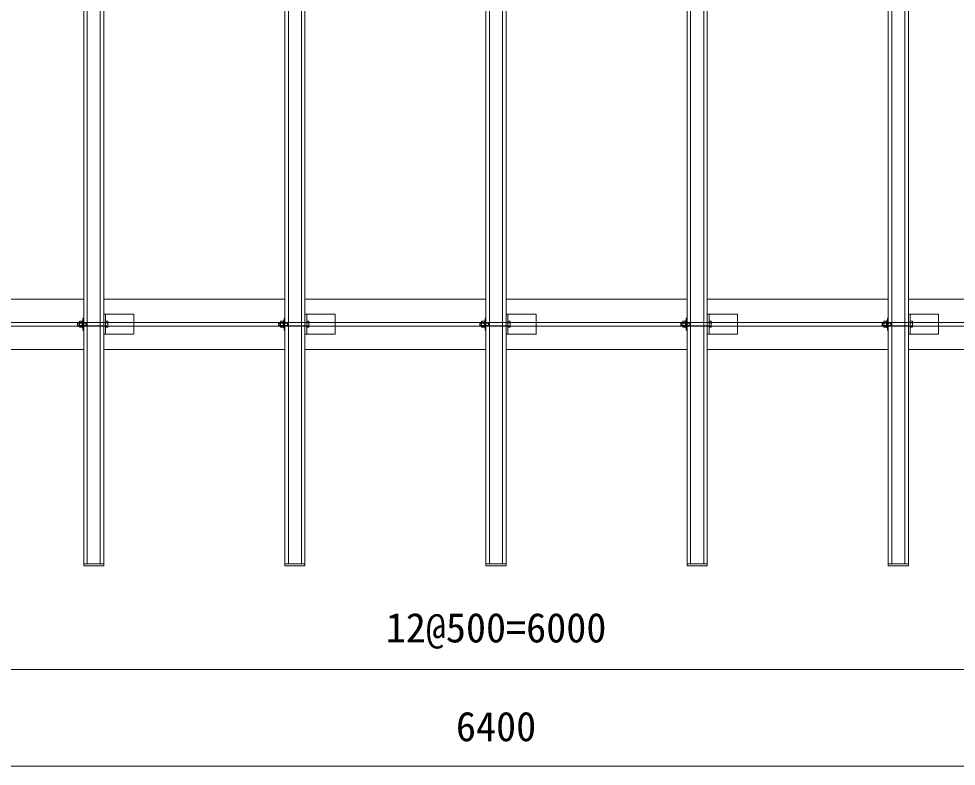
# Model space of a CAD drawing. Units: millimetres at full size, sheet at 1:40; details may follow other scales. Extents: x -800 to 17600, y -600 to 12480.
# Drawn here: x 3420 to 5751, y 6378 to 8234 of the extents above; entities that cross this region are included whole.
import ezdxf
from ezdxf.enums import TextEntityAlignment as Align

# ---------------------------------------------------------------- set-up
doc = ezdxf.new("R2010")
doc.units = ezdxf.units.MM
doc.header["$LTSCALE"] = 40
doc.layers.add('D-BMK-HTXT', color=7, linetype='Continuous', lineweight=13)
doc.layers.add('D-STR-DIM', color=7, linetype='Continuous', lineweight=13)
doc.styles.add('ＭＳ ゴシック', font='')
doc.styles.get('ＭＳ ゴシック').set_extended_font_data('MS Gothic')

msp = doc.modelspace()

# ---------------------------------------------------------------- linework, layer by layer
at = {"layer": 'D-BMK-HTXT'}
for p, q in [((3131.9, 7538.25), (3581.9, 7538.25)), ((3631.9, 7538.25), (4081.9, 7538.25)), ((4131.9, 7538.25), (4581.9, 7538.25)), ((5081.9, 7538.25), (4631.9, 7538.25)), ((5581.9, 7538.25), (5131.9, 7538.25)), ((6081.9, 7538.25), (5631.9, 7538.25)), ((3571.1, 7482.25), (3571.68, 7483.26)), ((3571.1, 7469.25), (3571.1, 7482.25)), ((3571.68, 7483.26), (3577.32, 7483.26)), ((3577.32, 7483.26), (3577.9, 7482.25)), ((3577.9, 7483.75), (3579.9, 7483.75)), ((3577.9, 7467.75), (3577.9, 7483.75)), ((3577.9, 7482.25), (3577.9, 7469.25)), ((3579.9, 7490.75), (3581.9, 7490.75)), ((3579.9, 7460.75), (3579.9, 7490.75)), ((3579.9, 7483.75), (3579.9, 7467.75)), ((3581.9, 7490.75), (3581.9, 7460.75)), ((3631.9, 7500.75), (3636.4, 7500.75)), ((3631.9, 7500.75), (3706.9, 7500.75)), ((3631.9, 7450.75), (3631.9, 7500.75)), ((3636.4, 7500.75), (3636.4, 7450.75)), ((3706.9, 7500.75), (3706.9, 7450.75)), ((4071.1, 7482.25), (4071.68, 7483.26)), ((4071.1, 7469.25), (4071.1, 7482.25)), ((4071.68, 7483.26), (4077.32, 7483.26)), ((4077.32, 7483.26), (4077.9, 7482.25)), ((4077.9, 7483.75), (4079.9, 7483.75)), ((4077.9, 7467.75), (4077.9, 7483.75)), ((4077.9, 7482.25), (4077.9, 7469.25)), ((4079.9, 7490.75), (4081.9, 7490.75)), ((4079.9, 7460.75), (4079.9, 7490.75)), ((4079.9, 7483.75), (4079.9, 7467.75)), ((4081.9, 7490.75), (4081.9, 7460.75)), ((4131.9, 7500.75), (4136.4, 7500.75)), ((4131.9, 7500.75), (4206.9, 7500.75)), ((4131.9, 7450.75), (4131.9, 7500.75)), ((4136.4, 7500.75), (4136.4, 7450.75)), ((4206.9, 7500.75), (4206.9, 7450.75)), ((4571.1, 7482.25), (4571.68, 7483.26)), ((4571.1, 7469.25), (4571.1, 7482.25)), ((4571.68, 7483.26), (4577.32, 7483.26)), ((4577.32, 7483.26), (4577.9, 7482.25)), ((4577.9, 7483.75), (4579.9, 7483.75)), ((4577.9, 7467.75), (4577.9, 7483.75)), ((4577.9, 7482.25), (4577.9, 7469.25)), ((4579.9, 7490.75), (4581.9, 7490.75)), ((4579.9, 7460.75), (4579.9, 7490.75)), ((4579.9, 7483.75), (4579.9, 7467.75)), ((4581.9, 7490.75), (4581.9, 7460.75)), ((4631.9, 7500.75), (4636.4, 7500.75)), ((4631.9, 7450.75), (4631.9, 7500.75)), ((4631.9, 7500.75), (4706.9, 7500.75)), ((4636.4, 7500.75), (4636.4, 7450.75)), ((4706.9, 7500.75), (4706.9, 7450.75)), ((5071.1, 7482.25), (5071.68, 7483.26)), ((5071.1, 7469.25), (5071.1, 7482.25)), ((5071.68, 7483.26), (5077.32, 7483.26)), ((5077.32, 7483.26), (5077.9, 7482.25)), ((5077.9, 7483.75), (5079.9, 7483.75)), ((5077.9, 7467.75), (5077.9, 7483.75)), ((5077.9, 7482.25), (5077.9, 7469.25)), ((5079.9, 7490.75), (5081.9, 7490.75)), ((5079.9, 7460.75), (5079.9, 7490.75)), ((5079.9, 7483.75), (5079.9, 7467.75)), ((5081.9, 7490.75), (5081.9, 7460.75)), ((5131.9, 7500.75), (5136.4, 7500.75)), ((5131.9, 7500.75), (5206.9, 7500.75)), ((5131.9, 7450.75), (5131.9, 7500.75)), ((5136.4, 7500.75), (5136.4, 7450.75)), ((5206.9, 7500.75), (5206.9, 7450.75)), ((5571.1, 7482.25), (5571.68, 7483.26)), ((5571.1, 7469.25), (5571.1, 7482.25)), ((5571.68, 7483.26), (5577.32, 7483.26)), ((5577.32, 7483.26), (5577.9, 7482.25)), ((5577.9, 7483.75), (5579.9, 7483.75)), ((5577.9, 7467.75), (5577.9, 7483.75)), ((5577.9, 7482.25), (5577.9, 7469.25)), ((5579.9, 7490.75), (5581.9, 7490.75)), ((5579.9, 7460.75), (5579.9, 7490.75)), ((5579.9, 7483.75), (5579.9, 7467.75)), ((5581.9, 7490.75), (5581.9, 7460.75)), ((5631.9, 7500.75), (5636.4, 7500.75)), ((5631.9, 7500.75), (5706.9, 7500.75)), ((5631.9, 7450.75), (5631.9, 7500.75)), ((5636.4, 7500.75), (5636.4, 7450.75)), ((5706.9, 7500.75), (5706.9, 7450.75)), ((1406.9, 7480.25), (7806.9, 7480.25)), ((7806.9, 7471.25), (1406.9, 7471.25)), ((3566.4, 7478.67), (3588.4, 7478.67)), ((3566.4, 7472.84), (3588.4, 7472.84)), ((3567.48, 7471.75), (3567.48, 7479.75)), ((3571.68, 7468.25), (3571.1, 7469.25)), ((3577.32, 7479.51), (3571.68, 7479.51)), ((3571.68, 7472), (3577.32, 7472)), ((3577.32, 7468.25), (3571.68, 7468.25)), ((3577.9, 7469.25), (3577.32, 7468.25)), ((3579.9, 7467.75), (3577.9, 7467.75)), ((3581.9, 7460.75), (3579.9, 7460.75)), ((3588.4, 7471.75), (3588.4, 7479.75)), ((3588.4, 7478.67), (3592.15, 7479.75)), ((3588.4, 7472.84), (3592.15, 7471.75)), ((3636.4, 7479.51), (3641.21, 7479.51)), ((3641.21, 7472), (3636.4, 7472)), ((4066.4, 7478.67), (4088.4, 7478.67)), ((4066.4, 7472.84), (4088.4, 7472.84)), ((4067.48, 7471.75), (4067.48, 7479.75)), ((4071.68, 7468.25), (4071.1, 7469.25)), ((4077.32, 7479.51), (4071.68, 7479.51)), ((4071.68, 7472), (4077.32, 7472)), ((4077.32, 7468.25), (4071.68, 7468.25)), ((4077.9, 7469.25), (4077.32, 7468.25)), ((4079.9, 7467.75), (4077.9, 7467.75)), ((4081.9, 7460.75), (4079.9, 7460.75)), ((4088.4, 7471.75), (4088.4, 7479.75)), ((4088.4, 7478.67), (4092.15, 7479.75)), ((4088.4, 7472.84), (4092.15, 7471.75)), ((4136.4, 7479.51), (4141.21, 7479.51)), ((4141.21, 7472), (4136.4, 7472)), ((4566.4, 7478.67), (4588.4, 7478.67)), ((4566.4, 7472.84), (4588.4, 7472.84)), ((4567.48, 7471.75), (4567.48, 7479.75)), ((4571.68, 7468.25), (4571.1, 7469.25)), ((4577.32, 7479.51), (4571.68, 7479.51)), ((4571.68, 7472), (4577.32, 7472)), ((4577.32, 7468.25), (4571.68, 7468.25)), ((4577.9, 7469.25), (4577.32, 7468.25)), ((4579.9, 7467.75), (4577.9, 7467.75)), ((4581.9, 7460.75), (4579.9, 7460.75)), ((4588.4, 7471.75), (4588.4, 7479.75)), ((4588.4, 7478.67), (4592.15, 7479.75)), ((4588.4, 7472.84), (4592.15, 7471.75)), ((4636.4, 7479.51), (4641.21, 7479.51)), ((4641.21, 7472), (4636.4, 7472)), ((5066.4, 7478.67), (5088.4, 7478.67)), ((5066.4, 7472.84), (5088.4, 7472.84)), ((5067.48, 7471.75), (5067.48, 7479.75)), ((5071.68, 7468.25), (5071.1, 7469.25)), ((5077.32, 7479.51), (5071.68, 7479.51)), ((5071.68, 7472), (5077.32, 7472)), ((5077.32, 7468.25), (5071.68, 7468.25)), ((5077.9, 7469.25), (5077.32, 7468.25)), ((5079.9, 7467.75), (5077.9, 7467.75)), ((5081.9, 7460.75), (5079.9, 7460.75)), ((5088.4, 7471.75), (5088.4, 7479.75)), ((5088.4, 7478.67), (5092.15, 7479.75)), ((5088.4, 7472.84), (5092.15, 7471.75)), ((5136.4, 7479.51), (5141.21, 7479.51)), ((5141.21, 7472), (5136.4, 7472)), ((5566.4, 7478.67), (5588.4, 7478.67)), ((5566.4, 7472.84), (5588.4, 7472.84)), ((5567.48, 7471.75), (5567.48, 7479.75)), ((5571.68, 7468.25), (5571.1, 7469.25)), ((5577.32, 7479.51), (5571.68, 7479.51)), ((5571.68, 7472), (5577.32, 7472)), ((5577.32, 7468.25), (5571.68, 7468.25)), ((5577.9, 7469.25), (5577.32, 7468.25)), ((5579.9, 7467.75), (5577.9, 7467.75)), ((5581.9, 7460.75), (5579.9, 7460.75)), ((5588.4, 7471.75), (5588.4, 7479.75)), ((5588.4, 7478.67), (5592.15, 7479.75)), ((5588.4, 7472.84), (5592.15, 7471.75)), ((5636.4, 7479.51), (5641.21, 7479.51)), ((5641.21, 7472), (5636.4, 7472)), ((3636.4, 7450.75), (3631.9, 7450.75)), ((3706.9, 7450.75), (3631.9, 7450.75)), ((4136.4, 7450.75), (4131.9, 7450.75)), ((4206.9, 7450.75), (4131.9, 7450.75)), ((4636.4, 7450.75), (4631.9, 7450.75)), ((4706.9, 7450.75), (4631.9, 7450.75)), ((5136.4, 7450.75), (5131.9, 7450.75)), ((5206.9, 7450.75), (5131.9, 7450.75)), ((5636.4, 7450.75), (5631.9, 7450.75)), ((5706.9, 7450.75), (5631.9, 7450.75)), ((3131.9, 7413.25), (3581.9, 7413.25)), ((3631.9, 7413.25), (4081.9, 7413.25)), ((4131.9, 7413.25), (4581.9, 7413.25)), ((5081.9, 7413.25), (4631.9, 7413.25)), ((5581.9, 7413.25), (5131.9, 7413.25)), ((6081.9, 7413.25), (5631.9, 7413.25))]:
    msp.add_line(p, q, dxfattribs=at)
for points in [[(3581.9, 10575.75), (3631.9, 10575.75), (3631.9, 6875.75), (3581.9, 6875.75)], [(3590.65, 10570.75), (3623.15, 10570.75), (3623.15, 6880.75), (3590.65, 6880.75)], [(4081.9, 10575.75), (4131.9, 10575.75), (4131.9, 6875.75), (4081.9, 6875.75)], [(4090.65, 10570.75), (4123.15, 10570.75), (4123.15, 6880.75), (4090.65, 6880.75)], [(4581.9, 10575.75), (4631.9, 10575.75), (4631.9, 6875.75), (4581.9, 6875.75)], [(4590.65, 10570.75), (4623.15, 10570.75), (4623.15, 6880.75), (4590.65, 6880.75)], [(5081.9, 10575.75), (5131.9, 10575.75), (5131.9, 6875.75), (5081.9, 6875.75)], [(5090.65, 10570.75), (5123.15, 10570.75), (5123.15, 6880.75), (5090.65, 6880.75)], [(5581.9, 10575.75), (5631.9, 10575.75), (5631.9, 6875.75), (5581.9, 6875.75)], [(5590.65, 10570.75), (5623.15, 10570.75), (5623.15, 6880.75), (5590.65, 6880.75)], [(3636.4, 7468.25), (3641.21, 7468.25), (3641.79, 7469.25), (3641.79, 7482.25), (3641.21, 7483.26), (3636.4, 7483.26)], [(4136.4, 7468.25), (4141.21, 7468.25), (4141.79, 7469.25), (4141.79, 7482.25), (4141.21, 7483.26), (4136.4, 7483.26)], [(4636.4, 7468.25), (4641.21, 7468.25), (4641.79, 7469.25), (4641.79, 7482.25), (4641.21, 7483.26), (4636.4, 7483.26)], [(5136.4, 7468.25), (5141.21, 7468.25), (5141.79, 7469.25), (5141.79, 7482.25), (5141.21, 7483.26), (5136.4, 7483.26)], [(5636.4, 7468.25), (5641.21, 7468.25), (5641.79, 7469.25), (5641.79, 7482.25), (5641.21, 7483.26), (5636.4, 7483.26)], [(3581.9, 6880.75), (3631.9, 6880.75), (3631.9, 6875.75), (3581.9, 6875.75)], [(4081.9, 6880.75), (4131.9, 6880.75), (4131.9, 6875.75), (4081.9, 6875.75)], [(4581.9, 6880.75), (4631.9, 6880.75), (4631.9, 6875.75), (4581.9, 6875.75)], [(5081.9, 6880.75), (5131.9, 6880.75), (5131.9, 6875.75), (5081.9, 6875.75)], [(5581.9, 6880.75), (5631.9, 6880.75), (5631.9, 6875.75), (5581.9, 6875.75)]]:
    msp.add_lwpolyline(points, close=True, dxfattribs=at)
for points in [[(3636.4, 7471.75), (3567.48, 7471.75), (3566.4, 7472.84), (3566.4, 7478.67), (3567.48, 7479.75), (3636.4, 7479.75)], [(4136.4, 7471.75), (4067.48, 7471.75), (4066.4, 7472.84), (4066.4, 7478.67), (4067.48, 7479.75), (4136.4, 7479.75)], [(4636.4, 7471.75), (4567.48, 7471.75), (4566.4, 7472.84), (4566.4, 7478.67), (4567.48, 7479.75), (4636.4, 7479.75)], [(5136.4, 7471.75), (5067.48, 7471.75), (5066.4, 7472.84), (5066.4, 7478.67), (5067.48, 7479.75), (5136.4, 7479.75)], [(5636.4, 7471.75), (5567.48, 7471.75), (5566.4, 7472.84), (5566.4, 7478.67), (5567.48, 7479.75), (5636.4, 7479.75)]]:
    msp.add_lwpolyline(points, dxfattribs=at)
for points in [[(3641.21, 7468.25), (3641.24, 7468.41), (3641.35, 7468.88), (3641.39, 7469.04), (3641.42, 7469.2), (3641.52, 7469.67), (3641.55, 7469.83), (3641.58, 7469.99), (3641.67, 7470.46), (3641.7, 7470.62), (3641.72, 7470.78), (3641.78, 7471.26), (3641.8, 7471.42), (3641.82, 7471.64), (3641.86, 7472.32), (3641.86, 7472.54), (3641.87, 7472.77), (3641.87, 7473.45), (3641.87, 7473.67), (3641.86, 7473.9), (3641.85, 7474.58), (3641.85, 7474.81), (3641.84, 7475.04), (3641.84, 7475.72), (3641.84, 7475.94), (3641.85, 7476.22), (3641.88, 7477.04), (3641.9, 7477.31), (3641.92, 7477.58), (3641.99, 7478.4), (3642.02, 7478.67), (3642.05, 7478.94), (3642.15, 7479.76), (3642.18, 7480.03), (3642.22, 7480.3), (3642.33, 7481.11), (3642.36, 7481.38)], [(4141.21, 7468.25), (4141.24, 7468.41), (4141.35, 7468.88), (4141.39, 7469.04), (4141.42, 7469.2), (4141.52, 7469.67), (4141.55, 7469.83), (4141.58, 7469.99), (4141.67, 7470.46), (4141.7, 7470.62), (4141.72, 7470.78), (4141.78, 7471.26), (4141.8, 7471.42), (4141.82, 7471.64), (4141.86, 7472.32), (4141.86, 7472.54), (4141.87, 7472.77), (4141.87, 7473.45), (4141.87, 7473.67), (4141.86, 7473.9), (4141.85, 7474.58), (4141.85, 7474.81), (4141.84, 7475.04), (4141.84, 7475.72), (4141.84, 7475.94), (4141.85, 7476.22), (4141.88, 7477.04), (4141.9, 7477.31), (4141.92, 7477.58), (4141.99, 7478.4), (4142.02, 7478.67), (4142.05, 7478.94), (4142.15, 7479.76), (4142.18, 7480.03), (4142.22, 7480.3), (4142.33, 7481.11), (4142.36, 7481.38)], [(4641.21, 7468.25), (4641.24, 7468.41), (4641.35, 7468.88), (4641.39, 7469.04), (4641.42, 7469.2), (4641.52, 7469.67), (4641.55, 7469.83), (4641.58, 7469.99), (4641.67, 7470.46), (4641.7, 7470.62), (4641.72, 7470.78), (4641.78, 7471.26), (4641.8, 7471.42), (4641.82, 7471.64), (4641.86, 7472.32), (4641.86, 7472.54), (4641.87, 7472.77), (4641.87, 7473.45), (4641.87, 7473.67), (4641.86, 7473.9), (4641.85, 7474.58), (4641.85, 7474.81), (4641.84, 7475.04), (4641.84, 7475.72), (4641.84, 7475.94), (4641.85, 7476.22), (4641.88, 7477.04), (4641.9, 7477.31), (4641.92, 7477.58), (4641.99, 7478.4), (4642.02, 7478.67), (4642.05, 7478.94), (4642.15, 7479.76), (4642.18, 7480.03), (4642.22, 7480.3), (4642.33, 7481.11), (4642.36, 7481.38)], [(5141.21, 7468.25), (5141.24, 7468.41), (5141.35, 7468.88), (5141.39, 7469.04), (5141.42, 7469.2), (5141.52, 7469.67), (5141.55, 7469.83), (5141.58, 7469.99), (5141.67, 7470.46), (5141.7, 7470.62), (5141.72, 7470.78), (5141.78, 7471.26), (5141.8, 7471.42), (5141.82, 7471.64), (5141.86, 7472.32), (5141.86, 7472.54), (5141.87, 7472.77), (5141.87, 7473.45), (5141.87, 7473.67), (5141.86, 7473.9), (5141.85, 7474.58), (5141.85, 7474.81), (5141.84, 7475.04), (5141.84, 7475.72), (5141.84, 7475.94), (5141.85, 7476.22), (5141.88, 7477.04), (5141.9, 7477.31), (5141.92, 7477.58), (5141.99, 7478.4), (5142.02, 7478.67), (5142.05, 7478.94), (5142.15, 7479.76), (5142.18, 7480.03), (5142.22, 7480.3), (5142.33, 7481.11), (5142.36, 7481.38)], [(5641.21, 7468.25), (5641.24, 7468.41), (5641.35, 7468.88), (5641.39, 7469.04), (5641.42, 7469.2), (5641.52, 7469.67), (5641.55, 7469.83), (5641.58, 7469.99), (5641.67, 7470.46), (5641.7, 7470.62), (5641.72, 7470.78), (5641.78, 7471.26), (5641.8, 7471.42), (5641.82, 7471.64), (5641.86, 7472.32), (5641.86, 7472.54), (5641.87, 7472.77), (5641.87, 7473.45), (5641.87, 7473.67), (5641.86, 7473.9), (5641.85, 7474.58), (5641.85, 7474.81), (5641.84, 7475.04), (5641.84, 7475.72), (5641.84, 7475.94), (5641.85, 7476.22), (5641.88, 7477.04), (5641.9, 7477.31), (5641.92, 7477.58), (5641.99, 7478.4), (5642.02, 7478.67), (5642.05, 7478.94), (5642.15, 7479.76), (5642.18, 7480.03), (5642.22, 7480.3), (5642.33, 7481.11), (5642.36, 7481.38)]]:
    msp.add_open_spline(points, degree=3, knots=[0, 0, 0, 0, 1, 1, 1, 2, 2, 2, 3, 3, 3, 4, 4, 4, 5, 5, 5, 6, 6, 6, 7, 7, 7, 8, 8, 8, 9, 9, 9, 10, 10, 10, 11, 11, 11, 12, 12, 12, 12], dxfattribs=at)
at = {"layer": 'D-STR-DIM'}
for p, q in [((7606.9, 6617.66), (1606.9, 6617.66)), ((7806.9, 6377.66), (1406.9, 6377.66))]:
    msp.add_line(p, q, dxfattribs=at)

# ---------------------------------------------------------------- texts
at = {"layer": 'D-STR-DIM', "style": 'ＭＳ ゴシック'}
for s, p in [('12@500=6000', (4606.9, 6758.5)), ('6400', (4606.9, 6513.17))]:
    msp.add_text(s, height=73.31, dxfattribs=at).set_placement(p, align=Align.TOP_CENTER)

doc.saveas('drawing.dxf')
